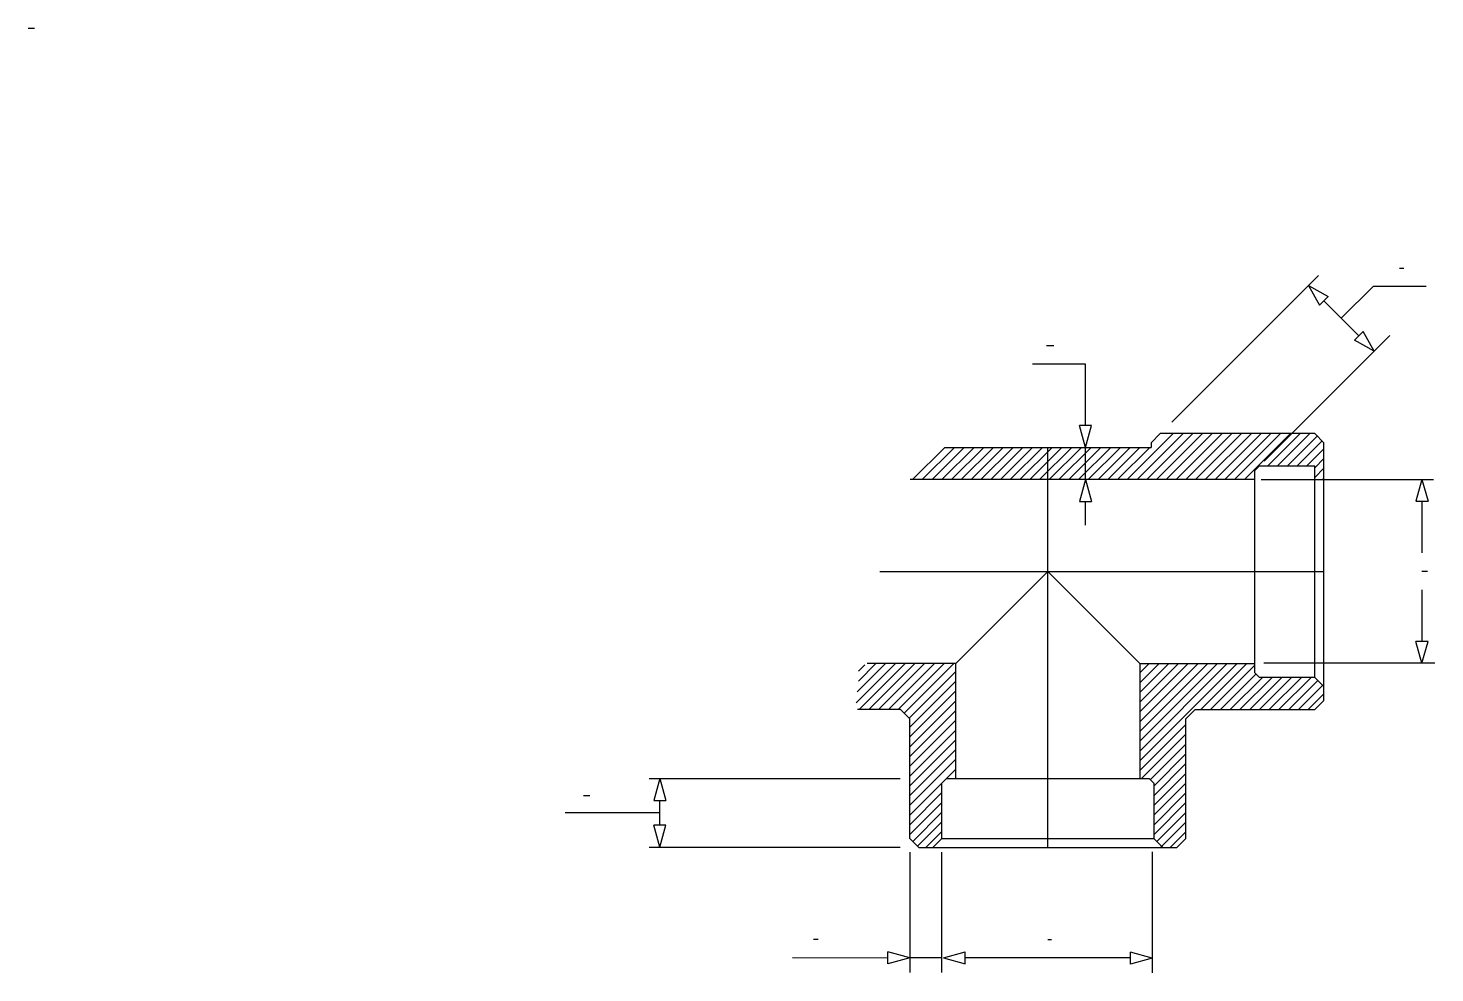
# Model space of a CAD drawing. Extents: x -224 to 1304, y 234 to 1261.
import ezdxf

# ---------------------------------------------------------------- set-up
doc = ezdxf.new("R2010")
doc.units = 0
doc.header["$MEASUREMENT"] = 0
doc.layers.get('0').update_dxf_attribs({"linetype": 'CONTINUOUS'})
doc.layers.add('1', color=7, linetype='CONTINUOUS')

msp = doc.modelspace()

# ---------------------------------------------------------------- linework, layer by layer
at = {"color": 4, "linetype": 'Continuous'}
for p, q in [((969.8, 770.4), (1019.8, 820.4)), ((980.4, 770.4), (1030.4, 820.4)), ((991, 770.4), (1041, 820.4)), ((1001.6, 770.4), (1051.6, 820.4)), ((1012.2, 770.4), (1062.2, 820.4)), ((1022.8, 770.4), (1072.8, 820.4)), ((1033.4, 770.4), (1083.4, 820.4)), ((1044, 770.4), (1094, 820.4)), ((1054.6, 770.4), (1104.6, 820.4)), ((1065.2, 770.4), (1115.2, 820.4)), ((1075.8, 770.4), (1125.8, 820.4)), ((1086.4, 770.4), (1136.4, 820.4)), ((1097, 770.4), (1147, 820.4)), ((1122.6, 785.4), (1157.6, 820.4)), ((1133.2, 785.4), (1168.2, 820.4)), ((1143.8, 785.4), (1176.2, 817.7)), ((1154.4, 785.4), (1181.5, 812.4)), ((736.5, 770.4), (771.5, 805.4)), ((747.1, 770.4), (782.1, 805.4)), ((757.7, 770.4), (792.7, 805.4)), ((768.3, 770.4), (803.3, 805.4)), ((778.9, 770.4), (813.9, 805.4)), ((789.5, 770.4), (824.5, 805.4)), ((800.1, 770.4), (835.1, 805.4)), ((810.7, 770.4), (845.7, 805.4)), ((821.4, 770.4), (856.4, 805.4)), ((832, 770.4), (867, 805.4)), ((842.6, 770.4), (877.6, 805.4)), ((853.2, 770.4), (888.2, 805.4)), ((863.8, 770.4), (898.8, 805.4)), ((874.4, 770.4), (909.4, 805.4)), ((885, 770.4), (920, 805.4)), ((895.6, 770.4), (930.6, 805.4)), ((906.2, 770.4), (941.2, 805.4)), ((916.8, 770.4), (951.8, 805.4)), ((927.4, 770.4), (962.4, 805.4)), ((938, 770.4), (973, 805.4)), ((948.6, 770.4), (983.6, 805.4)), ((959.2, 770.4), (994.2, 805.4)), ((1165, 785.4), (1183.5, 803.9)), ((1173.5, 783.3), (1183.5, 793.3)), ((1173.5, 772.7), (1183.5, 782.7)), ((1107.6, 770.4), (1108.5, 771.3)), ((1181.8, 770.4), (1183.5, 772.1)), ((675.2, 527.8), (717.8, 570.4)), ((676.4, 539.6), (707.2, 570.4)), ((677.6, 551.4), (696.6, 570.4)), ((677.9, 562.3), (684.7, 569.1)), ((678.4, 520.4), (728.4, 570.4)), ((689, 520.4), (739, 570.4)), ((699.6, 520.4), (749.6, 570.4)), ((710.2, 520.4), (760.2, 570.4)), ((720.8, 520.4), (770.8, 570.4)), ((727.5, 516.4), (781.4, 570.4)), ((983.5, 464.8), (1089.1, 570.4)), ((983.5, 475.4), (1078.5, 570.4)), ((983.5, 486), (1067.9, 570.4)), ((983.5, 496.6), (1057.3, 570.4)), ((983.5, 507.2), (1046.7, 570.4)), ((983.5, 517.8), (1036.1, 570.4)), ((983.5, 528.4), (1025.5, 570.4)), ((983.5, 539), (1014.9, 570.4)), ((983.5, 549.6), (1004.3, 570.4)), ((983.5, 560.2), (993.7, 570.4)), ((1049.8, 520.4), (1099.8, 570.4)), ((1060.4, 520.4), (1108.5, 568.6)), ((732.8, 511.1), (783.5, 561.9)), ((733.5, 501.3), (783.5, 551.3)), ((1071, 520.4), (1109.8, 559.2)), ((1081.6, 520.4), (1116.6, 555.4)), ((1092.2, 520.4), (1127.2, 555.4)), ((1102.8, 520.4), (1137.8, 555.4)), ((1113.4, 520.4), (1148.4, 555.4)), ((1124, 520.4), (1159, 555.4)), ((1134.6, 520.4), (1169.6, 555.4)), ((1145.2, 520.4), (1176.9, 552.1)), ((733.5, 490.7), (783.5, 540.7)), ((1155.8, 520.4), (1182.2, 546.8)), ((1166.4, 520.4), (1183.5, 537.5)), ((733.5, 480.1), (783.5, 530.1)), ((733.5, 469.5), (783.5, 519.5)), ((733.5, 458.8), (783.5, 508.8)), ((733.5, 448.2), (783.5, 498.2)), ((983.5, 454.2), (1033.5, 504.2)), ((985.4, 445.4), (1033.5, 493.6)), ((733.5, 437.6), (783.5, 487.6)), ((733.5, 427), (783.5, 477)), ((994.8, 444.2), (1033.5, 482.9)), ((733.5, 416.4), (783.5, 466.4)), ((998.5, 437.3), (1033.5, 472.3)), ((998.5, 426.7), (1033.5, 461.7)), ((733.5, 405.8), (783.5, 455.8)), ((998.5, 416.1), (1033.5, 451.1)), ((733.5, 395.2), (768.5, 430.2)), ((998.5, 405.5), (1033.5, 440.5)), ((998.5, 394.9), (1033.5, 429.9)), ((733.5, 384.6), (768.5, 419.6)), ((998.5, 384.3), (1033.5, 419.3)), ((736.7, 377.2), (768.5, 409)), ((742, 371.9), (768.5, 398.4)), ((1001.8, 377), (1033.5, 408.7)), ((1005.8, 370.4), (1033.5, 398.1)), ((751.1, 370.4), (768.5, 387.8)), ((1016.4, 370.4), (1033.5, 387.5))]:
    msp.add_line(p, q, dxfattribs=at)
at = {"layer": '1', "color": 5, "linetype": 'Continuous'}
for p, q in [((-224.4, 1261.1), (-217.4, 1261.1)), ((1265.4, 1000.2), (1270.4, 1000.2)), ((882, 916), (890, 916)), ((1290, 670.7), (1296, 670.7)), ((379, 427), (386, 427)), ((629, 271), (634, 271)), ((883.5, 270.5), (887.5, 270.5))]:
    msp.add_line(p, q, dxfattribs=at)
at = {"layer": '1', "color": 3, "linetype": 'Continuous'}
for p, q in [((1018.1, 832.9), (1177.6, 992.4)), ((1166.6, 981.4), (1178.7, 960)), ((1166.6, 981.4), (1188, 969.3)), ((1202.3, 945.7), (1236.8, 980.2)), ((1294.4, 980.2), (1236.8, 980.2)), ((1178.7, 960), (1188, 969.3)), ((1221.3, 926.7), (1183.4, 964.6)), ((1118.5, 790.4), (1255.1, 926.9)), ((1226, 931.3), (1216.7, 922)), ((1238.1, 909.9), (1216.7, 922)), ((1238.1, 909.9), (1226, 931.3)), ((924.5, 896), (867, 896)), ((924.5, 829.1), (924.5, 896)), ((924.5, 805.4), (918, 829.1)), ((931.1, 829.1), (918, 829.1)), ((924.5, 805.4), (931.1, 829.1)), ((924.5, 770.4), (924.5, 805.4)), ((924.5, 770.4), (918, 746.7)), ((924.5, 770.4), (931.1, 746.7)), ((1115.2, 770.4), (1302.4, 770.5)), ((1290, 770.5), (1283.4, 746.8)), ((1290, 770.5), (1296.6, 746.8)), ((918, 746.7), (931.1, 746.7)), ((924.5, 721), (924.5, 746.7)), ((1283.4, 746.8), (1296.6, 746.8)), ((1290, 746.8), (1290, 690.7)), ((1290, 650.7), (1290, 594.6)), ((1290, 570.9), (1283.4, 594.6)), ((1296.6, 594.6), (1283.4, 594.6)), ((1290, 570.9), (1296.6, 594.6)), ((1304, 570.9), (1118, 570.9)), ((450.5, 445.4), (723, 445.4)), ((461.9, 445.4), (455.4, 421.7)), ((461.9, 445.4), (468.5, 421.7)), ((455.4, 421.7), (468.5, 421.7)), ((461.9, 394.7), (461.9, 421.7)), ((461.9, 408.2), (359, 408.2)), ((461.9, 371), (455.4, 394.7)), ((468.5, 394.7), (455.4, 394.7)), ((461.9, 371), (468.5, 394.7)), ((450.5, 371), (723, 371)), ((733.5, 365.5), (733.5, 234.5)), ((768, 365.5), (768, 234.5)), ((997, 365.8), (997, 234.2)), ((606, 250.8), (709.8, 250.6)), ((733.5, 250.6), (709.8, 257.1)), ((709.8, 244), (709.8, 257.1)), ((733.5, 250.6), (709.8, 244)), ((768, 250.5), (733.5, 250.5)), ((770, 250.5), (793.7, 257.1)), ((770, 250.5), (793.7, 243.9)), ((793.7, 243.9), (793.7, 257.1)), ((973.3, 250.5), (793.7, 250.5)), ((997, 250.2), (973.3, 256.8)), ((973.3, 243.7), (973.3, 256.8)), ((997, 250.2), (973.3, 243.7))]:
    msp.add_line(p, q, dxfattribs=at)
at = {"layer": '1', "color": 7, "linetype": 'Continuous'}
for p, q in [((1005.6, 820.4), (995.6, 810.4)), ((995.6, 810.4), (995.6, 805.4)), ((1173.5, 820.4), (1005.6, 820.4)), ((1173.5, 820.4), (1183.5, 810.4)), ((1183.5, 530.4), (1183.5, 810.4)), ((771.5, 805.4), (995.6, 805.4)), ((1183.5, 545.4), (1183.5, 795.3)), ((1108.5, 780.4), (1113.5, 785.4)), ((1108.5, 560.4), (1108.5, 780.4)), ((1113.5, 785.4), (1173.5, 785.4)), ((1173.5, 555.4), (1173.5, 785.4)), ((1108.5, 770.4), (734, 770.4)), ((783.5, 570.4), (883.5, 670.4)), ((883.5, 670.4), (983.5, 570.4)), ((783.5, 570.4), (687.3, 570.4)), ((783.5, 445.4), (783.5, 570.4)), ((983.5, 570.4), (1108.5, 570.4)), ((983.5, 570.4), (983.5, 445.4)), ((1108.5, 560.4), (1113.5, 555.4)), ((1173.5, 555.4), (1113.5, 555.4)), ((1183.5, 545.4), (1173.6, 555.4)), ((723.5, 520.4), (676.8, 520.4)), ((723.5, 520.4), (733.5, 510.4)), ((1043.5, 520.4), (1033.5, 510.4)), ((1043.5, 520.4), (1173.5, 520.4)), ((1183.5, 530.4), (1173.5, 520.4)), ((733.5, 380.4), (733.5, 510.4)), ((1033.5, 380.4), (1033.5, 510.4)), ((773.5, 445.4), (768.5, 440.4)), ((773.5, 445.4), (993.5, 445.4)), ((993.5, 445.4), (998.5, 440.4)), ((768.5, 380.4), (768.5, 440.4)), ((998.5, 440.4), (998.5, 380.4)), ((743.5, 370.4), (733.5, 380.4)), ((743.5, 370.4), (1023.5, 370.4)), ((758.6, 370.4), (768.5, 380.3)), ((758.6, 370.4), (1008.5, 370.4)), ((768.5, 380.4), (998.5, 380.4)), ((1008.5, 370.4), (998.5, 380.3)), ((1033.5, 380.4), (1023.5, 370.4))]:
    msp.add_line(p, q, dxfattribs=at)
at = {"layer": '1', "color": 4, "linetype": 'Continuous'}
for p, q in [((883.5, 370.4), (883.5, 805.4)), ((701, 670.4), (1183.5, 670.4))]:
    msp.add_line(p, q, dxfattribs=at)

doc.saveas('drawing.dxf')
